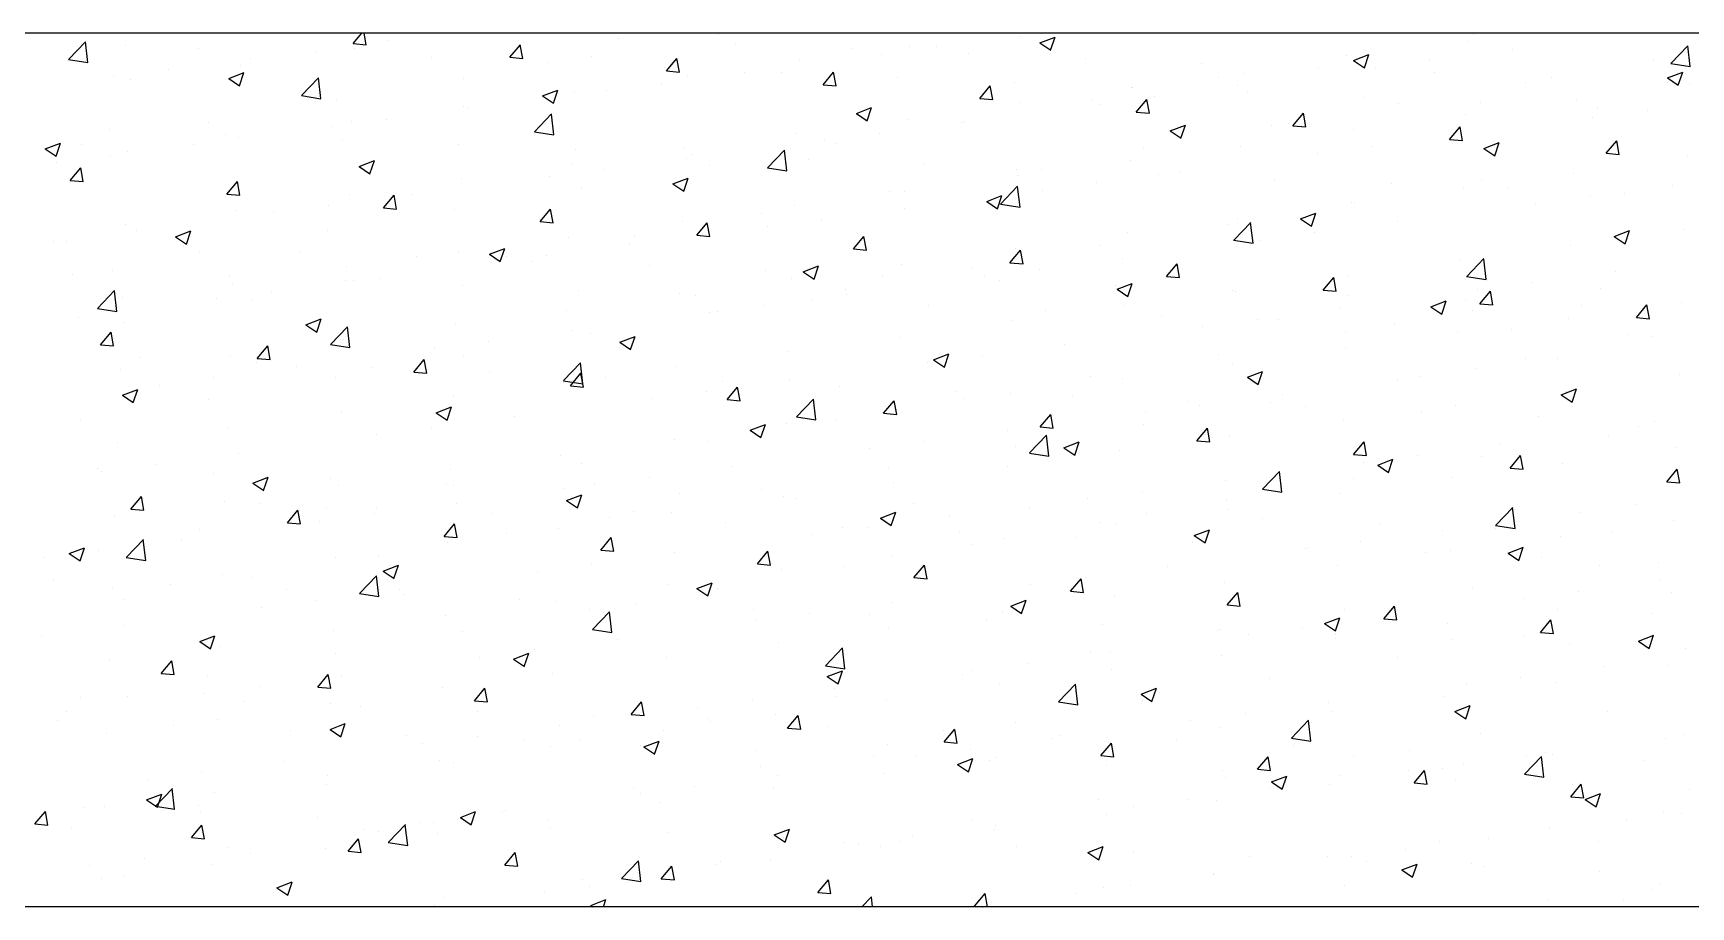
# Model space of a CAD drawing. Header units: millimetres. Extents: x 331487 to 517269, y 198509 to 399936.
# Drawn here: x 418075 to 418834, y 399536 to 399936 of the extents above; entities that cross this region are included whole.
import ezdxf

# ---------------------------------------------------------------- set-up
doc = ezdxf.new("R2010")
doc.units = ezdxf.units.MM
doc.header["$MEASUREMENT"] = 0
doc.layers.add('COLUMN', color=6, linetype='Continuous')

msp = doc.modelspace()

# ---------------------------------------------------------------- linework, layer by layer
at = {"layer": 'COLUMN'}
for p, q in [((420345.71, 399936.48), (392220.13, 399936.48)), ((420350.13, 399536.48), (392620.13, 399536.48))]:
    msp.add_line(p, q, dxfattribs=at)
at = {"layer": 'COLUMN', "color": 2, "linetype": 'Continuous'}
for p, q in [((418091.14, 399924.46), (418098.92, 399932.57)), ((418097.3, 399931.91), (418097.3, 399931.91)), ((418099.99, 399923.04), (418098.89, 399932.53)), ((418221.52, 399931.71), (418225.52, 399936.48)), ((418221.52, 399931.71), (418227.5, 399931.18)), ((418227.49, 399931.18), (418226.52, 399936.48)), ((418237.83, 399933.12), (418237.83, 399933.12)), ((418262.87, 399936.42), (418262.87, 399936.42)), ((418273.38, 399936.36), (418273.38, 399936.36)), ((418289.75, 399936.32), (418289.75, 399936.32)), ((418293.25, 399925.43), (418298.07, 399931.18)), ((418299.22, 399924.9), (418298.06, 399931.17)), ((418343.13, 399934.07), (418343.13, 399934.07)), ((418388.75, 399935.65), (418388.75, 399935.65)), ((418396.51, 399931.81), (418396.51, 399931.81)), ((418526.56, 399935.16), (418526.56, 399935.16)), ((418535.96, 399931.98), (418542.96, 399934.66)), ((418535.96, 399931.98), (418540.94, 399928.62)), ((418540.93, 399928.62), (418542.96, 399934.66)), ((418732.33, 399932.6), (418732.33, 399932.6)), ((418734.53, 399936.05), (418734.53, 399936.05)), ((418091.1, 399924.42), (418099.99, 399923.04)), ((418117.28, 399930.61), (418117.28, 399930.61)), ((418150.69, 399929.65), (418150.69, 399929.65)), ((418174.68, 399924.81), (418174.68, 399924.81)), ((418204.07, 399927.4), (418204.07, 399927.4)), ((418222.04, 399929.32), (418222.04, 399929.32)), ((418257.45, 399925.14), (418257.45, 399925.14)), ((418293.25, 399925.43), (418299.22, 399924.91)), ((418330.43, 399925.64), (418330.43, 399925.64)), ((418364.97, 399919.16), (418369.79, 399924.9)), ((418370.95, 399918.63), (418369.79, 399924.9)), ((418425.96, 399924.01), (418425.96, 399924.01)), ((418449.9, 399929.55), (418449.9, 399929.55)), ((418463.65, 399926.87), (418463.65, 399926.87)), ((418476.47, 399930.41), (418476.47, 399930.41)), ((418488.68, 399930.17), (418488.68, 399930.17)), ((418503.28, 399927.3), (418503.28, 399927.3)), ((418556.66, 399925.04), (418556.66, 399925.04)), ((418676.21, 399926.04), (418676.21, 399926.04)), ((418679.68, 399923.97), (418686.68, 399926.66)), ((418679.68, 399923.97), (418684.65, 399920.61)), ((418680.99, 399925.56), (418680.99, 399925.56)), ((418684.65, 399920.61), (418686.67, 399926.65)), ((418714.5, 399923.92), (418714.5, 399923.92)), ((418752.38, 399928.91), (418752.38, 399928.91)), ((418816.81, 399924.1), (418816.81, 399924.1)), ((418824.95, 399922.56), (418832.74, 399930.67)), ((418833.8, 399921.14), (418832.7, 399930.63)), ((418111.77, 399916.53), (418111.77, 399916.53)), ((418136.8, 399919.82), (418136.8, 399919.82)), ((418164.51, 399915.74), (418171.52, 399918.43)), ((418164.51, 399915.74), (418169.49, 399912.39)), ((418169.48, 399912.38), (418171.51, 399918.43)), ((418170.1, 399921.82), (418170.1, 399921.82)), ((418197.86, 399907.9), (418205.65, 399916.02)), ((418206.72, 399906.49), (418205.61, 399915.98)), ((418272.11, 399915.63), (418272.11, 399915.63)), ((418310.83, 399922.89), (418310.83, 399922.89)), ((418364.22, 399920.63), (418364.22, 399920.63)), ((418364.97, 399919.16), (418370.95, 399918.63)), ((418374.62, 399916.97), (418374.62, 399916.97)), ((418400.5, 399918.56), (418400.5, 399918.56)), ((418417.6, 399918.38), (418417.6, 399918.38)), ((418436.7, 399912.88), (418441.52, 399918.63)), ((418442.67, 399912.35), (418441.52, 399918.62)), ((418470.98, 399916.12), (418470.98, 399916.12)), ((418610.04, 399922.79), (418610.04, 399922.79)), ((418617.89, 399916.03), (418617.89, 399916.03)), ((418629.05, 399918.07), (418629.05, 399918.07)), ((418663.42, 399920.53), (418663.42, 399920.53)), ((418689.47, 399920.62), (418689.47, 399920.62)), ((418716.81, 399918.28), (418716.81, 399918.28)), ((418770.19, 399916.02), (418770.19, 399916.02)), ((418823.39, 399915.96), (418830.39, 399918.65)), ((418823.39, 399915.96), (418828.36, 399912.6)), ((418824.91, 399922.52), (418833.8, 399921.14)), ((418828.36, 399912.6), (418830.39, 399918.65)), ((418119.59, 399915.42), (418119.59, 399915.42)), ((418308.23, 399907.73), (418315.23, 399910.42)), ((418313.2, 399904.38), (418315.23, 399910.42)), ((418322.68, 399909.47), (418322.68, 399909.47)), ((418337.59, 399910.28), (418337.59, 399910.28)), ((418362.62, 399913.57), (418362.62, 399913.57)), ((418436.7, 399912.88), (418442.67, 399912.36)), ((418508.42, 399906.61), (418513.24, 399912.35)), ((418514.4, 399906.08), (418513.24, 399912.35)), ((418524.36, 399913.87), (418524.36, 399913.87)), ((418577.75, 399911.61), (418577.75, 399911.61)), ((418578.54, 399911.66), (418578.54, 399911.66)), ((418626.31, 399912.31), (418626.31, 399912.31)), ((418631.13, 399909.36), (418631.13, 399909.36)), ((418758.49, 399914.09), (418758.49, 399914.09)), ((418823.57, 399913.77), (418823.57, 399913.77)), ((418833.56, 399913.21), (418833.56, 399913.21)), ((418197.82, 399907.86), (418206.72, 399906.48)), ((418213.79, 399905.62), (418213.79, 399905.62)), ((418272.17, 399903.07), (418272.17, 399903.07)), ((418274.43, 399901.96), (418274.43, 399901.96)), ((418308.23, 399907.73), (418313.2, 399904.38)), ((418451.94, 399899.72), (418458.94, 399902.41)), ((418456.91, 399896.37), (418458.94, 399902.41)), ((418508.42, 399906.61), (418514.4, 399906.08)), ((418527.19, 399904.62), (418527.19, 399904.62)), ((418559.57, 399906.02), (418559.57, 399906.02)), ((418563.41, 399904.03), (418563.41, 399904.03)), ((418580.15, 399900.33), (418584.97, 399906.08)), ((418586.12, 399899.8), (418584.97, 399906.07)), ((418588.44, 399907.32), (418588.44, 399907.32)), ((418684.51, 399907.1), (418684.51, 399907.1)), ((418700.17, 399904.08), (418700.17, 399904.08)), ((418737.89, 399904.84), (418737.89, 399904.84)), ((418781.63, 399905.72), (418781.63, 399905.72)), ((418791.27, 399902.59), (418791.27, 399902.59)), ((418814.26, 399901.08), (418814.26, 399901.08)), ((418155.47, 399895.61), (418155.47, 399895.61)), ((418211.53, 399893.68), (418211.53, 399893.68)), ((418220.82, 399896.03), (418220.82, 399896.03)), ((418236.56, 399896.98), (418236.56, 399896.98)), ((418304.58, 399891.35), (418312.37, 399899.47)), ((418313.44, 399889.93), (418312.33, 399899.43)), ((418451.94, 399899.72), (418456.91, 399896.37)), ((418475.26, 399897.13), (418475.26, 399897.13)), ((418500.25, 399895.71), (418500.25, 399895.71)), ((418501.25, 399896.01), (418501.25, 399896.01)), ((418580.15, 399900.33), (418586.13, 399899.81)), ((418595.65, 399891.71), (418602.65, 399894.4)), ((418600.62, 399888.36), (418602.65, 399894.4)), ((418641.85, 399894.07), (418641.85, 399894.07)), ((418651.88, 399894.06), (418656.7, 399899.8)), ((418651.88, 399894.06), (418657.85, 399893.53)), ((418657.85, 399893.53), (418656.69, 399899.8)), ((418723.6, 399887.78), (418728.42, 399893.53)), ((418729.58, 399887.25), (418728.42, 399893.52)), ((418731.12, 399899.32), (418731.12, 399899.32)), ((418789.22, 399897.78), (418789.22, 399897.78)), ((418080.49, 399883.49), (418087.49, 399886.18)), ((418085.46, 399880.13), (418087.49, 399886.17)), ((418097.15, 399885.6), (418097.15, 399885.6)), ((418109.71, 399892.26), (418109.71, 399892.26)), ((418148.37, 399885.37), (418148.37, 399885.37)), ((418163.09, 399890), (418163.09, 399890)), ((418168.89, 399888.53), (418168.89, 399888.53)), ((418216.47, 399887.75), (418216.47, 399887.75)), ((418269.85, 399885.49), (418269.85, 399885.49)), ((418304.55, 399891.31), (418313.44, 399889.93)), ((418424.75, 399890.72), (418424.75, 399890.72)), ((418437.34, 399887.43), (418437.34, 399887.43)), ((418442.94, 399886), (418442.94, 399886)), ((418462.38, 399890.73), (418462.38, 399890.73)), ((418595.65, 399891.71), (418600.63, 399888.36)), ((418679.77, 399892.27), (418679.77, 399892.27)), ((418723.6, 399887.78), (418729.58, 399887.26)), ((418726.07, 399889.47), (418726.07, 399889.47)), ((418739.37, 399883.71), (418746.37, 399886.39)), ((418744.34, 399880.35), (418746.36, 399886.39)), ((418795.33, 399881.51), (418800.15, 399887.25)), ((418801.3, 399880.98), (418800.15, 399887.25)), ((418080.49, 399883.49), (418085.47, 399880.13)), ((418110.5, 399880.38), (418110.5, 399880.38)), ((418118.38, 399882.13), (418118.38, 399882.13)), ((418224.2, 399875.48), (418231.21, 399878.17)), ((418229.18, 399872.12), (418231.2, 399878.17)), ((418323.24, 399883.23), (418323.24, 399883.23)), ((418373.4, 399883.68), (418373.4, 399883.68)), ((418374.19, 399879.12), (418374.19, 399879.12)), ((418376.62, 399880.98), (418376.62, 399880.98)), ((418411.31, 399874.8), (418419.1, 399882.92)), ((418420.16, 399873.38), (418419.06, 399882.88)), ((418430, 399878.72), (418430, 399878.72)), ((418577.32, 399878.37), (418577.32, 399878.37)), ((418583.53, 399884.06), (418583.53, 399884.06)), ((418627.83, 399884.78), (418627.83, 399884.78)), ((418663.16, 399881.18), (418663.16, 399881.18)), ((418688.2, 399884.48), (418688.2, 399884.48)), ((418739.37, 399883.71), (418744.34, 399880.35)), ((418795.33, 399881.51), (418801.31, 399880.98)), ((418796.68, 399879.1), (418796.68, 399879.1)), ((418832.35, 399879.93), (418832.35, 399879.93)), ((418085.46, 399877.08), (418085.46, 399877.08)), ((418091.94, 399869.04), (418096.76, 399874.78)), ((418097.92, 399868.51), (418096.76, 399874.78)), ((418224.21, 399875.48), (418229.18, 399872.12)), ((418311.28, 399870.84), (418311.28, 399870.84)), ((418321.46, 399876.18), (418321.46, 399876.18)), ((418336.32, 399874.13), (418336.32, 399874.13)), ((418367.92, 399867.47), (418374.92, 399870.16)), ((418372.89, 399864.11), (418374.92, 399870.16)), ((418384.62, 399875.99), (418384.62, 399875.99)), ((418411.27, 399874.76), (418420.16, 399873.38)), ((418483.38, 399876.47), (418483.38, 399876.47)), ((418525.22, 399874.05), (418525.22, 399874.05)), ((418525.98, 399871.33), (418525.98, 399871.33)), ((418536.77, 399874.21), (418536.77, 399874.21)), ((418590.15, 399871.96), (418590.15, 399871.96)), ((418600.01, 399872.87), (418600.01, 399872.87)), ((418780.41, 399872.43), (418780.41, 399872.43)), ((418091.94, 399869.04), (418097.92, 399868.52)), ((418163.67, 399862.76), (418168.49, 399868.51)), ((418163.67, 399862.76), (418169.65, 399862.24)), ((418169.64, 399862.23), (418168.49, 399868.5)), ((418219.61, 399862.74), (418219.61, 399862.74)), ((418248.13, 399862.52), (418248.13, 399862.52)), ((418270.95, 399869.78), (418270.95, 399869.78)), ((418326.3, 399865.98), (418326.3, 399865.98)), ((418367.92, 399867.47), (418372.89, 399864.12)), ((418466.9, 399864.04), (418466.9, 399864.04)), ((418474.04, 399863.84), (418474.04, 399863.84)), ((418518.03, 399858.25), (418525.82, 399866.37)), ((418526.89, 399856.83), (418525.78, 399866.33)), ((418537.1, 399864.59), (418537.1, 399864.59)), ((418562.13, 399867.88), (418562.13, 399867.88)), ((418643.53, 399869.7), (418643.53, 399869.7)), ((418696.91, 399867.45), (418696.91, 399867.45)), ((418729.9, 399866.03), (418729.9, 399866.03)), ((418738.36, 399869.09), (418738.36, 399869.09)), ((418750.29, 399865.19), (418750.29, 399865.19)), ((418803.68, 399862.94), (418803.68, 399862.94)), ((418825.82, 399866.62), (418825.82, 399866.62)), ((418167.67, 399855.24), (418167.67, 399855.24)), ((418210.25, 399857.54), (418210.25, 399857.54)), ((418235.39, 399856.49), (418240.22, 399862.23)), ((418235.39, 399856.49), (418241.37, 399855.97)), ((418241.37, 399855.96), (418240.21, 399862.23)), ((418267.98, 399855.97), (418267.98, 399855.97)), ((418307.12, 399850.21), (418311.94, 399855.96)), ((418313.1, 399849.68), (418311.94, 399855.95)), ((418423.53, 399857.43), (418423.53, 399857.43)), ((418473.94, 399856.27), (418473.94, 399856.27)), ((418511.63, 399859.46), (418518.63, 399862.15)), ((418511.63, 399859.46), (418516.61, 399856.11)), ((418516.6, 399856.11), (418518.63, 399862.15)), ((418517.99, 399858.21), (418526.89, 399856.83)), ((418678.56, 399858.98), (418678.56, 399858.98)), ((418680.04, 399859.08), (418680.04, 399859.08)), ((418762.92, 399858.34), (418762.92, 399858.34)), ((418787.95, 399861.63), (418787.95, 399861.63)), ((418117.16, 399848.84), (418117.16, 399848.84)), ((418185.22, 399854.24), (418185.22, 399854.24)), ((418307.12, 399850.21), (418313.1, 399849.69)), ((418372.19, 399850.39), (418372.19, 399850.39)), ((418378.85, 399843.94), (418383.67, 399849.68)), ((418384.82, 399843.41), (418383.67, 399849.68)), ((418408.58, 399854.03), (418408.58, 399854.03)), ((418411.04, 399847.99), (418411.04, 399847.99)), ((418436.07, 399851.29), (418436.07, 399851.29)), ((418621.73, 399849.07), (418621.73, 399849.07)), ((418624.76, 399841.7), (418632.55, 399849.81)), ((418626.62, 399851.49), (418626.62, 399851.49)), ((418633.61, 399840.28), (418632.51, 399849.77)), ((418655.34, 399851.45), (418662.35, 399854.14)), ((418655.34, 399851.45), (418660.32, 399848.1)), ((418660.31, 399848.1), (418662.34, 399854.14)), ((418699.76, 399850.02), (418699.76, 399850.02)), ((418084.19, 399840.94), (418084.19, 399840.94)), ((418090.23, 399841.16), (418090.23, 399841.16)), ((418122.06, 399845.92), (418122.06, 399845.92)), ((418140.18, 399843.23), (418147.18, 399845.91)), ((418140.18, 399843.23), (418145.16, 399839.87)), ((418145.15, 399839.87), (418147.18, 399845.91)), ((418209.66, 399845.96), (418209.66, 399845.96)), ((418320.25, 399842.9), (418320.25, 399842.9)), ((418347.88, 399839.68), (418347.88, 399839.68)), ((418350.26, 399844.02), (418350.26, 399844.02)), ((418378.85, 399843.94), (418384.82, 399843.42)), ((418450.57, 399837.66), (418455.39, 399843.41)), ((418456.55, 399837.13), (418455.39, 399843.4)), ((418576.11, 399845.09), (418576.11, 399845.09)), ((418624.72, 399841.66), (418633.61, 399840.28)), ((418636.85, 399841.74), (418636.85, 399841.74)), ((418661.89, 399845.04), (418661.89, 399845.04)), ((418799.06, 399843.44), (418806.06, 399846.13)), ((418799.06, 399843.44), (418804.03, 399840.09)), ((418804.03, 399840.09), (418806.06, 399846.13)), ((418831.13, 399846.64), (418831.13, 399846.64)), ((418143.62, 399838.9), (418143.62, 399838.9)), ((418151.34, 399835.95), (418151.34, 399835.95)), ((418197, 399836.65), (418197, 399836.65)), ((418250.38, 399834.39), (418250.38, 399834.39)), ((418269.74, 399836.49), (418269.74, 399836.49)), ((418283.9, 399835.22), (418290.9, 399837.91)), ((418283.9, 399835.22), (418288.87, 399831.86)), ((418288.87, 399831.86), (418290.89, 399837.9)), ((418291.94, 399834.01), (418291.94, 399834.01)), ((418303.76, 399832.14), (418303.76, 399832.14)), ((418310.01, 399834.69), (418310.01, 399834.69)), ((418450.57, 399837.66), (418456.55, 399837.14)), ((418522.3, 399831.39), (418527.12, 399837.13)), ((418524.76, 399838.04), (418524.76, 399838.04)), ((418528.27, 399830.86), (418527.12, 399837.13)), ((418563.41, 399839.06), (418563.41, 399839.06)), ((418573.7, 399833.43), (418573.7, 399833.43)), ((418728.68, 399832.74), (418728.68, 399832.74)), ((418731.48, 399825.14), (418739.27, 399833.26)), ((418740.34, 399823.73), (418739.23, 399833.22)), ((418779.19, 399839.14), (418779.19, 399839.14)), ((418093.02, 399825.94), (418093.02, 399825.94)), ((418111.32, 399827.72), (418111.32, 399827.72)), ((418164.7, 399825.47), (418164.7, 399825.47)), ((418218.39, 399829.45), (418218.39, 399829.45)), ((418284.97, 399831.39), (418284.97, 399831.39)), ((418357.14, 399829.88), (418357.14, 399829.88)), ((418410.53, 399827.62), (418410.53, 399827.62)), ((418427.61, 399827.21), (418434.61, 399829.9)), ((418427.61, 399827.21), (418432.58, 399823.85)), ((418432.58, 399823.85), (418434.61, 399829.9)), ((418463.91, 399825.37), (418463.91, 399825.37)), ((418472.82, 399830.55), (418472.82, 399830.55)), ((418505.09, 399829.05), (418505.09, 399829.05)), ((418510.79, 399825.15), (418510.79, 399825.15)), ((418522.3, 399831.39), (418528.28, 399830.86)), ((418535.83, 399828.44), (418535.83, 399828.44)), ((418594.02, 399825.11), (418598.85, 399830.86)), ((418594.02, 399825.11), (418600, 399824.59)), ((418600, 399824.58), (418598.84, 399830.85)), ((418665.75, 399818.84), (418670.57, 399824.58)), ((418671.73, 399818.31), (418670.57, 399824.58)), ((418677.34, 399825.7), (418677.34, 399825.7)), ((418731.44, 399825.1), (418740.34, 399823.73)), ((418799.52, 399827.18), (418799.52, 399827.18)), ((418104.39, 399810.49), (418112.18, 399818.61)), ((418113.25, 399809.07), (418112.14, 399818.57)), ((418166.45, 399821.96), (418166.45, 399821.96)), ((418183.95, 399818.09), (418183.95, 399818.09)), ((418218.08, 399823.21), (418218.08, 399823.21)), ((418221.82, 399823.08), (418221.82, 399823.08)), ((418233.62, 399824), (418233.62, 399824)), ((418271.47, 399820.96), (418271.47, 399820.96)), ((418324.85, 399818.7), (418324.85, 399818.7)), ((418370.97, 399817.1), (418370.97, 399817.1)), ((418422.31, 399824.14), (418422.31, 399824.14)), ((418446.77, 399819.04), (418446.77, 399819.04)), ((418517.29, 399823.11), (418517.29, 399823.11)), ((418570.67, 399820.86), (418570.67, 399820.86)), ((418571.32, 399819.2), (418578.32, 399821.89)), ((418571.32, 399819.2), (418576.3, 399815.84)), ((418576.29, 399815.84), (418578.32, 399821.89)), ((418624.06, 399818.6), (418624.06, 399818.6)), ((418625.4, 399818.2), (418625.4, 399818.2)), ((418665.75, 399818.84), (418671.73, 399818.31)), ((418736.61, 399818.9), (418736.61, 399818.9)), ((418737.48, 399812.56), (418742.3, 399818.31)), ((418743.45, 399812.03), (418742.3, 399818.3)), ((418761.64, 399822.19), (418761.64, 399822.19)), ((418792.55, 399819.43), (418792.55, 399819.43)), ((418104.36, 399810.45), (418113.25, 399809.07)), ((418115.94, 399815.55), (418115.94, 399815.55)), ((418158.91, 399814.8), (418158.91, 399814.8)), ((418175.3, 399813.99), (418175.3, 399813.99)), ((418319.03, 399809.61), (418319.03, 399809.61)), ((418378.23, 399816.45), (418378.23, 399816.45)), ((418409.76, 399811.85), (418409.76, 399811.85)), ((418431.61, 399814.19), (418431.61, 399814.19)), ((418447.64, 399816.83), (418447.64, 399816.83)), ((418484.99, 399811.94), (418484.99, 399811.94)), ((418538.38, 399809.68), (418538.38, 399809.68)), ((418574.89, 399811.8), (418574.89, 399811.8)), ((418673.45, 399810.58), (418673.45, 399810.58)), ((418677.44, 399816.35), (418677.44, 399816.35)), ((418715.03, 399811.19), (418722.04, 399813.88)), ((418715.03, 399811.19), (418720.01, 399807.84)), ((418720.01, 399807.83), (418722.03, 399813.88)), ((418730.82, 399814.09), (418730.82, 399814.09)), ((418734.23, 399809.42), (418734.23, 399809.42)), ((418737.48, 399812.56), (418743.45, 399812.04)), ((418784.2, 399811.84), (418784.2, 399811.84)), ((418809.2, 399806.29), (418814.02, 399812.03)), ((418815.18, 399805.76), (418814.02, 399812.03)), ((418829.92, 399813.35), (418829.92, 399813.35)), ((418095.76, 399806.48), (418095.76, 399806.48)), ((418116.99, 399803.98), (418116.99, 399803.98)), ((418199.87, 399802.96), (418206.88, 399805.65)), ((418199.87, 399802.96), (418204.85, 399799.61)), ((418204.84, 399799.61), (418206.87, 399805.65)), ((418211.12, 399793.94), (418218.91, 399802.06)), ((418219.97, 399792.52), (418218.87, 399802.02)), ((418268.52, 399803.2), (418268.52, 399803.2)), ((418384.73, 399808.55), (418384.73, 399808.55)), ((418388.45, 399809.03), (418388.45, 399809.03)), ((418523.55, 399804.75), (418523.55, 399804.75)), ((418591.76, 399807.43), (418591.76, 399807.43)), ((418610.55, 399802.3), (418610.55, 399802.3)), ((418635.58, 399805.6), (418635.58, 399805.6)), ((418645.14, 399805.17), (418645.14, 399805.17)), ((418698.52, 399802.91), (418698.52, 399802.91)), ((418777.98, 399805.85), (418777.98, 399805.85)), ((418809.2, 399806.29), (418815.18, 399805.76)), ((418105.82, 399793.82), (418110.64, 399799.57)), ((418111.79, 399793.29), (418110.64, 399799.56)), ((418217.18, 399796.16), (418217.18, 399796.16)), ((418283.7, 399795.25), (418283.7, 399795.25)), ((418321.57, 399800.24), (418321.57, 399800.24)), ((418330.13, 399799.01), (418330.13, 399799.01)), ((418343.59, 399794.96), (418350.59, 399797.64)), ((418343.59, 399794.96), (418348.56, 399791.6)), ((418348.56, 399791.6), (418350.58, 399797.64)), ((418471.61, 399797.26), (418471.61, 399797.26)), ((418675.91, 399799.41), (418675.91, 399799.41)), ((418727.47, 399799.45), (418727.47, 399799.45)), ((418751.91, 399800.66), (418751.91, 399800.66)), ((418805.29, 399798.4), (418805.29, 399798.4)), ((418816.51, 399797.48), (418816.51, 399797.48)), ((418105.82, 399793.82), (418111.8, 399793.3)), ((418123.72, 399788.07), (418123.72, 399788.07)), ((418165.24, 399788.67), (418165.24, 399788.67)), ((418177.54, 399787.54), (418182.36, 399793.29)), ((418177.54, 399787.54), (418183.52, 399787.02)), ((418183.52, 399787.02), (418182.36, 399793.28)), ((418211.08, 399793.9), (418219.97, 399792.52)), ((418249.27, 399781.27), (418254.09, 399787.01)), ((418255.24, 399780.74), (418254.09, 399787.01)), ((418258.67, 399791.95), (418258.67, 399791.95)), ((418271.81, 399789), (418271.81, 399789)), ((418421.1, 399790.86), (418421.1, 399790.86)), ((418487.3, 399786.95), (418494.3, 399789.63)), ((418487.3, 399786.95), (418492.27, 399783.59)), ((418492.27, 399783.59), (418494.3, 399789.63)), ((418509.52, 399789), (418509.52, 399789)), ((418547.39, 399793.99), (418547.39, 399793.99)), ((418617.6, 399789.4), (418617.6, 399789.4)), ((418676.12, 399792.41), (418676.12, 399792.41)), ((418758.2, 399787.47), (418758.2, 399787.47)), ((418773.21, 399787.74), (418773.21, 399787.74)), ((418114.73, 399782.26), (418114.73, 399782.26)), ((418177.1, 399785.82), (418177.1, 399785.82)), ((418195.51, 399783.64), (418195.51, 399783.64)), ((418213.49, 399778.99), (418213.49, 399778.99)), ((418230.49, 399783.56), (418230.49, 399783.56)), ((418249.27, 399781.27), (418255.25, 399780.75)), ((418283.87, 399781.3), (418283.87, 399781.3)), ((418317.84, 399777.39), (418325.63, 399785.51)), ((418321, 399774.99), (418325.82, 399780.74)), ((418326.7, 399775.97), (418325.59, 399785.47)), ((418326.97, 399774.47), (418325.81, 399780.73)), ((418337.25, 399779.05), (418337.25, 399779.05)), ((418369.75, 399783.81), (418369.75, 399783.81)), ((418484.48, 399785.7), (418484.48, 399785.7)), ((418559.28, 399779.39), (418559.28, 399779.39)), ((418624.19, 399784.91), (418624.19, 399784.91)), ((418631.01, 399778.94), (418638.01, 399781.63)), ((418631.01, 399778.94), (418635.99, 399775.58)), ((418635.98, 399775.58), (418638.01, 399781.62)), ((418710.3, 399779.46), (418710.3, 399779.46)), ((418735.34, 399782.75), (418735.34, 399782.75)), ((418828.7, 399780.06), (418828.7, 399780.06)), ((418115.85, 399770.71), (418122.85, 399773.4)), ((418120.82, 399767.35), (418122.85, 399773.4)), ((418132.61, 399775.36), (418132.61, 399775.36)), ((418157.64, 399778.65), (418157.64, 399778.65)), ((418317.8, 399777.35), (418326.7, 399775.97)), ((418317.81, 399776.32), (418317.81, 399776.32)), ((418321, 399774.99), (418326.97, 399774.47)), ((418383.46, 399772.4), (418383.46, 399772.4)), ((418390.63, 399776.79), (418390.63, 399776.79)), ((418392.72, 399768.72), (418397.54, 399774.46)), ((418398.7, 399768.19), (418397.54, 399774.46)), ((418421.33, 399777.39), (418421.33, 399777.39)), ((418444.01, 399774.54), (418444.01, 399774.54)), ((418497.4, 399772.28), (418497.4, 399772.28)), ((418522.33, 399771.47), (418522.33, 399771.47)), ((418573.67, 399778.51), (418573.67, 399778.51)), ((418699.88, 399777.45), (418699.88, 399777.45)), ((418774.73, 399770.93), (418781.73, 399773.62)), ((418776.76, 399772.56), (418776.76, 399772.56)), ((418779.7, 399767.57), (418781.72, 399773.62)), ((418115.85, 399770.71), (418120.83, 399767.36)), ((418155.18, 399768.98), (418155.18, 399768.98)), ((418259.56, 399762.7), (418266.57, 399765.39)), ((418264.53, 399759.35), (418266.56, 399765.39)), ((418267.3, 399769.91), (418267.3, 399769.91)), ((418358.42, 399769.11), (418358.42, 399769.11)), ((418392.72, 399768.72), (418398.7, 399768.2)), ((418424.57, 399760.84), (418432.35, 399768.95)), ((418433.42, 399759.42), (418432.32, 399768.92)), ((418464.45, 399762.44), (418469.27, 399768.19)), ((418470.42, 399761.91), (418469.27, 399768.18)), ((418470.39, 399763.97), (418470.39, 399763.97)), ((418500.96, 399769.38), (418500.96, 399769.38)), ((418550.78, 399770.03), (418550.78, 399770.03)), ((418604.16, 399767.77), (418604.16, 399767.77)), ((418609.27, 399766.16), (418609.27, 399766.16)), ((418641.56, 399767.44), (418641.56, 399767.44)), ((418647.15, 399771.14), (418647.15, 399771.14)), ((418657.54, 399765.52), (418657.54, 399765.52)), ((418726.25, 399766.16), (418726.25, 399766.16)), ((418774.73, 399770.93), (418779.7, 399767.57)), ((418096.86, 399758.97), (418096.86, 399758.97)), ((418215.96, 399762.87), (418215.96, 399762.87)), ((418259.56, 399762.7), (418264.54, 399759.35)), ((418295.27, 399760.79), (418295.27, 399760.79)), ((418403.28, 399754.69), (418410.28, 399757.38)), ((418408.25, 399751.34), (418410.28, 399757.38)), ((418419.88, 399757.57), (418419.88, 399757.57)), ((418424.53, 399760.8), (418433.42, 399759.42)), ((418442.64, 399759.37), (418442.64, 399759.37)), ((418464.45, 399762.44), (418470.43, 399761.92)), ((418536.17, 399756.17), (418540.99, 399761.91)), ((418536.17, 399756.17), (418542.15, 399755.65)), ((418542.15, 399755.64), (418540.99, 399761.91)), ((418583.24, 399757.43), (418583.24, 399757.43)), ((418584.24, 399762.86), (418584.24, 399762.86)), ((418674.91, 399759.12), (418674.91, 399759.12)), ((418710.93, 399763.26), (418710.93, 399763.26)), ((418764.31, 399761), (418764.31, 399761)), ((418810.06, 399756.61), (418810.06, 399756.61)), ((418817.69, 399758.75), (418817.69, 399758.75)), ((418113.51, 399748.97), (418113.51, 399748.97)), ((418164.02, 399755.38), (418164.02, 399755.38)), ((418232.36, 399752.51), (418232.36, 399752.51)), ((418257.39, 399755.81), (418257.39, 399755.81)), ((418368.54, 399750.53), (418368.54, 399750.53)), ((418384.32, 399749.36), (418384.32, 399749.36)), ((418403.28, 399754.69), (418408.25, 399751.34)), ((418483.21, 399749.56), (418483.21, 399749.56)), ((418521.09, 399754.55), (418521.09, 399754.55)), ((418531.29, 399744.28), (418539.08, 399752.4)), ((418540.15, 399742.87), (418539.04, 399752.36)), ((418546.99, 399746.68), (418553.99, 399749.37)), ((418551.96, 399743.33), (418553.99, 399749.37)), ((418607.9, 399749.89), (418612.72, 399755.64)), ((418607.9, 399749.89), (418613.88, 399749.37)), ((418613.87, 399749.36), (418612.72, 399755.63)), ((418622.97, 399751.62), (418622.97, 399751.62)), ((418679.63, 399743.62), (418684.45, 399749.36)), ((418685.6, 399743.09), (418684.44, 399749.36)), ((418796.39, 399752.47), (418796.39, 399752.47)), ((418169.21, 399744.2), (418169.21, 399744.2)), ((418316.6, 399743.03), (418316.6, 399743.03)), ((418458.18, 399746.26), (418458.18, 399746.26)), ((418524.92, 399747.42), (418524.92, 399747.42)), ((418531.25, 399744.24), (418540.15, 399742.87)), ((418546.99, 399746.68), (418551.96, 399743.33)), ((418572.46, 399745.22), (418572.46, 399745.22)), ((418679.63, 399743.62), (418685.6, 399743.1)), ((418690.7, 399738.68), (418697.7, 399741.36)), ((418695.67, 399735.32), (418697.7, 399741.36)), ((418709.03, 399743.31), (418709.03, 399743.31)), ((418738.07, 399742.46), (418738.07, 399742.46)), ((418746.9, 399748.3), (418746.9, 399748.3)), ((418751.35, 399737.34), (418756.17, 399743.09)), ((418757.33, 399736.81), (418756.17, 399743.08)), ((418827.48, 399746.77), (418827.48, 399746.77)), ((418104.25, 399736.97), (418104.25, 399736.97)), ((418106.3, 399735.92), (418106.3, 399735.92)), ((418131.33, 399739.21), (418131.33, 399739.21)), ((418157.63, 399734.72), (418157.63, 399734.72)), ((418266.09, 399736.63), (418266.09, 399736.63)), ((418326, 399739.35), (418326, 399739.35)), ((418395.02, 399737.95), (418395.02, 399737.95)), ((418466.6, 399737.41), (418466.6, 399737.41)), ((418521.11, 399738.18), (418521.11, 399738.18)), ((418638.01, 399727.73), (418645.8, 399735.85)), ((418646.87, 399726.31), (418645.76, 399735.81)), ((418684, 399740.02), (418684, 399740.02)), ((418690.7, 399738.68), (418695.68, 399735.32)), ((418751.35, 399737.34), (418757.33, 399736.82)), ((418775.55, 399739.27), (418775.55, 399739.27)), ((418823.08, 399731.07), (418827.9, 399736.81)), ((418829.05, 399730.54), (418827.9, 399736.81)), ((418175.54, 399730.45), (418182.54, 399733.14)), ((418175.54, 399730.45), (418180.52, 399727.09)), ((418180.51, 399727.09), (418182.54, 399733.14)), ((418211.01, 399732.46), (418211.01, 399732.46)), ((418214.74, 399729.58), (418214.74, 399729.58)), ((418264.39, 399730.2), (418264.39, 399730.2)), ((418267.68, 399729.34), (418267.68, 399729.34)), ((418317.78, 399727.95), (418317.78, 399727.95)), ((418332.12, 399729.67), (418332.12, 399729.67)), ((418357.15, 399732.96), (418357.15, 399732.96)), ((418408.28, 399727.4), (418408.28, 399727.4)), ((418469.18, 399730.68), (418469.18, 399730.68)), ((418582.97, 399726.71), (418582.97, 399726.71)), ((418620.84, 399731.7), (418620.84, 399731.7)), ((418637.98, 399727.69), (418646.87, 399726.31)), ((418673.69, 399725.83), (418673.69, 399725.83)), ((418679.75, 399732.45), (418679.75, 399732.45)), ((418725.04, 399732.87), (418725.04, 399732.87)), ((418823.08, 399731.07), (418829.06, 399730.54)), ((418119.69, 399718.6), (418124.51, 399724.35)), ((418119.69, 399718.6), (418125.67, 399718.08)), ((418125.67, 399718.07), (418124.51, 399724.34)), ((418125.33, 399723.54), (418125.33, 399723.54)), ((418162.81, 399722.09), (418162.81, 399722.09)), ((418178.71, 399721.28), (418178.71, 399721.28)), ((418209.37, 399719.33), (418209.37, 399719.33)), ((418232.1, 399719.03), (418232.1, 399719.03)), ((418268.96, 399721.35), (418268.96, 399721.35)), ((418319.25, 399722.44), (418326.26, 399725.13)), ((418319.25, 399722.44), (418324.23, 399719.09)), ((418324.23, 399719.08), (418326.25, 399725.13)), ((418371.16, 399725.69), (418371.16, 399725.69)), ((418418.67, 399724.28), (418418.67, 399724.28)), ((418424.54, 399723.44), (418424.54, 399723.44)), ((418477.92, 399721.18), (418477.92, 399721.18)), ((418531.31, 399718.93), (418531.31, 399718.93)), ((418557.93, 399723.42), (418557.93, 399723.42)), ((418621.43, 399722.44), (418621.43, 399722.44)), ((418621.75, 399718.33), (418621.75, 399718.33)), ((418744.74, 399711.18), (418752.53, 399719.3)), ((418753.59, 399709.76), (418752.49, 399719.26)), ((418808.78, 399720.47), (418808.78, 399720.47)), ((418112.3, 399715.69), (418112.3, 399715.69)), ((418191.42, 399712.33), (418196.24, 399718.07)), ((418191.42, 399712.33), (418197.4, 399711.8)), ((418197.39, 399711.8), (418196.24, 399718.06)), ((418206.05, 399713.07), (418206.05, 399713.07)), ((418231.09, 399716.37), (418231.09, 399716.37)), ((418263.14, 399706.05), (418267.97, 399711.8)), ((418269.12, 399705.52), (418267.96, 399711.79)), ((418285.48, 399716.77), (418285.48, 399716.77)), ((418338.86, 399714.52), (418338.86, 399714.52)), ((418349.96, 399717.39), (418349.96, 399717.39)), ((418367.32, 399717.24), (418367.32, 399717.24)), ((418392.24, 399712.26), (418392.24, 399712.26)), ((418462.97, 399714.43), (418469.97, 399717.12)), ((418462.97, 399714.43), (418467.94, 399711.08)), ((418467.94, 399711.08), (418469.97, 399717.12)), ((418494.78, 399715.1), (418494.78, 399715.1)), ((418563.11, 399712.43), (418563.11, 399712.43)), ((418571.24, 399711.93), (418571.24, 399711.93)), ((418584.69, 399716.67), (418584.69, 399716.67)), ((418638.07, 399714.42), (418638.07, 399714.42)), ((418691.45, 399712.16), (418691.45, 399712.16)), ((418744.7, 399711.14), (418753.59, 399709.76)), ((418783.75, 399717.17), (418783.75, 399717.17)), ((418826.27, 399713.48), (418826.27, 399713.48)), ((418117.65, 399696.53), (418125.44, 399704.65)), ((418126.51, 399695.11), (418125.4, 399704.61)), ((418142.9, 399704.76), (418142.9, 399704.76)), ((418151.05, 399709.32), (418151.05, 399709.32)), ((418263.15, 399706.05), (418269.12, 399705.53)), ((418264.87, 399703.34), (418264.87, 399703.34)), ((418291.65, 399707.38), (418291.65, 399707.38)), ((418315.38, 399709.74), (418315.38, 399709.74)), ((418334.87, 399699.77), (418339.69, 399705.52)), ((418340.85, 399699.25), (418339.69, 399705.51)), ((418431.87, 399706.82), (418431.87, 399706.82)), ((418445.63, 399710.01), (418445.63, 399710.01)), ((418456.9, 399710.12), (418456.9, 399710.12)), ((418499.01, 399707.75), (418499.01, 399707.75)), ((418519.9, 399704.89), (418519.9, 399704.89)), ((418552.39, 399705.49), (418552.39, 399705.49)), ((418605.77, 399703.24), (418605.77, 399703.24)), ((418606.68, 399706.42), (418613.68, 399709.11)), ((418606.68, 399706.42), (418611.66, 399703.07)), ((418611.65, 399703.07), (418613.68, 399709.11)), ((418682.72, 399703.87), (418682.72, 399703.87)), ((418720.6, 399708.86), (418720.6, 399708.86)), ((418744.83, 399709.91), (418744.83, 399709.91)), ((418774.33, 399705.98), (418774.33, 399705.98)), ((418798.22, 399707.65), (418798.22, 399707.65)), ((418079.99, 399696.47), (418079.99, 399696.47)), ((418091.52, 399698.2), (418098.52, 399700.88)), ((418091.52, 399698.2), (418096.49, 399694.84)), ((418092.73, 399699.31), (418092.73, 399699.31)), ((418096.49, 399694.84), (418098.52, 399700.88)), ((418105.03, 399699.77), (418105.03, 399699.77)), ((418117.61, 399696.49), (418126.51, 399695.11)), ((418213.53, 399696.3), (418213.53, 399696.3)), ((418233.33, 399697.37), (418233.33, 399697.37)), ((418334.87, 399699.77), (418340.85, 399699.25)), ((418368.72, 399698.51), (418368.72, 399698.51)), ((418406.6, 399693.5), (418411.42, 399699.24)), ((418412.57, 399692.97), (418411.42, 399699.24)), ((418467.96, 399697.39), (418467.96, 399697.39)), ((418504.79, 399702.42), (418504.79, 399702.42)), ((418657.69, 399700.57), (418657.69, 399700.57)), ((418659.15, 399700.98), (418659.15, 399700.98)), ((418712.54, 399698.73), (418712.54, 399698.73)), ((418723.82, 399699.58), (418723.82, 399699.58)), ((418750.39, 399698.41), (418757.4, 399701.1)), ((418750.39, 399698.41), (418755.37, 399695.06)), ((418755.36, 399695.06), (418757.39, 399701.1)), ((418765.92, 399696.47), (418765.92, 399696.47)), ((418161.59, 399688.8), (418161.59, 399688.8)), ((418224.38, 399679.98), (418232.16, 399688.09)), ((418233.23, 399678.56), (418232.13, 399688.06)), ((418235.23, 399690.19), (418242.23, 399692.88)), ((418235.23, 399690.19), (418240.21, 399686.83)), ((418240.2, 399686.83), (418242.23, 399692.87)), ((418305.81, 399690.23), (418305.81, 399690.23)), ((418330.84, 399693.52), (418330.84, 399693.52)), ((418406.6, 399693.5), (418412.57, 399692.98)), ((418417.45, 399690.99), (418417.45, 399690.99)), ((418446.47, 399692.41), (418446.47, 399692.41)), ((418478.32, 399687.22), (418483.14, 399692.97)), ((418484.3, 399686.7), (418483.14, 399692.96)), ((418594.53, 399692.26), (418594.53, 399692.26)), ((418672.48, 399692.54), (418672.48, 399692.54)), ((418792.26, 399692.8), (418792.26, 399692.8)), ((418819.3, 399694.22), (418819.3, 399694.22)), ((418084.35, 399686.14), (418084.35, 399686.14)), ((418111.08, 399682.4), (418111.08, 399682.4)), ((418137.73, 399683.88), (418137.73, 399683.88)), ((418175.01, 399687.36), (418175.01, 399687.36)), ((418191.12, 399681.63), (418191.12, 399681.63)), ((418242.65, 399681.91), (418242.65, 399681.91)), ((418366.11, 399683.95), (418366.11, 399683.95)), ((418378.95, 399682.18), (418385.95, 399684.87)), ((418378.95, 399682.18), (418383.92, 399678.82)), ((418383.92, 399678.82), (418385.94, 399684.87)), ((418388.16, 399682.4), (418388.16, 399682.4)), ((418478.32, 399687.22), (418484.3, 399686.7)), ((418531.63, 399683.98), (418531.63, 399683.98)), ((418550.05, 399680.95), (418554.87, 399686.69)), ((418550.05, 399680.95), (418556.03, 399680.43)), ((418556.02, 399680.42), (418554.87, 399686.69)), ((418556.66, 399687.27), (418556.66, 399687.27)), ((418620.54, 399685.04), (418620.54, 399685.04)), ((418621.78, 399674.67), (418626.6, 399680.42)), ((418627.75, 399674.15), (418626.59, 399680.41)), ((418733.94, 399682.79), (418733.94, 399682.79)), ((418782.48, 399681.03), (418782.48, 399681.03)), ((418820.35, 399686.01), (418820.35, 399686.01)), ((418116.69, 399677.35), (418116.69, 399677.35)), ((418179.75, 399673.63), (418179.75, 399673.63)), ((418204.78, 399676.93), (418204.78, 399676.93)), ((418224.34, 399679.94), (418233.23, 399678.56)), ((418244.5, 399679.37), (418244.5, 399679.37)), ((418297.88, 399677.12), (418297.88, 399677.12)), ((418314.17, 399676.45), (418314.17, 399676.45)), ((418351.26, 399674.86), (418351.26, 399674.86)), ((418468.47, 399675.66), (418468.47, 399675.66)), ((418522.66, 399674.17), (418529.66, 399676.86)), ((418522.66, 399674.17), (418527.63, 399670.81)), ((418527.63, 399670.81), (418529.66, 399676.86)), ((418570.03, 399678.64), (418570.03, 399678.64)), ((418621.78, 399674.67), (418627.75, 399674.15)), ((418675.62, 399672.78), (418675.62, 399672.78)), ((418693.5, 399668.4), (418698.32, 399674.14)), ((418699.48, 399667.87), (418698.32, 399674.14)), ((418757.44, 399677.73), (418757.44, 399677.73)), ((418773.11, 399672.69), (418773.11, 399672.69)), ((418825.05, 399680.19), (418825.05, 399680.19)), ((418116.59, 399665.32), (418116.59, 399665.32)), ((418263.66, 399670.05), (418263.66, 399670.05)), ((418329.84, 399672.39), (418329.84, 399672.39)), ((418331.1, 399663.42), (418338.89, 399671.54)), ((418339.96, 399662.01), (418338.85, 399671.5)), ((418404.65, 399672.61), (418404.65, 399672.61)), ((418405.56, 399667.38), (418405.56, 399667.38)), ((418430.6, 399670.68), (418430.6, 399670.68)), ((418458.03, 399670.35), (418458.03, 399670.35)), ((418511.41, 399668.1), (418511.41, 399668.1)), ((418518.68, 399671.6), (418518.68, 399671.6)), ((418564.79, 399665.84), (418564.79, 399665.84)), ((418666.37, 399666.16), (418673.37, 399668.85)), ((418666.37, 399666.16), (418671.35, 399662.81)), ((418671.34, 399662.8), (418673.37, 399668.85)), ((418693.5, 399668.4), (418699.48, 399667.88)), ((418694.29, 399669.41), (418694.29, 399669.41)), ((418722.6, 399666.29), (418722.6, 399666.29)), ((418765.23, 399662.12), (418770.05, 399667.87)), ((418771.2, 399661.59), (418770.05, 399667.86)), ((418816.22, 399670.85), (418816.22, 399670.85)), ((418078.72, 399660.33), (418078.72, 399660.33)), ((418151.21, 399657.93), (418158.21, 399660.62)), ((418151.21, 399657.93), (418156.18, 399654.58)), ((418156.18, 399654.58), (418158.21, 399660.62)), ((418212.31, 399663.01), (418212.31, 399663.01)), ((418271.52, 399662.37), (418271.52, 399662.37)), ((418331.06, 399663.38), (418339.96, 399662.01)), ((418342.41, 399659.07), (418342.41, 399659.07)), ((418416.23, 399657.7), (418416.23, 399657.7)), ((418466.74, 399664.1), (418466.74, 399664.1)), ((418617.3, 399662.77), (418617.3, 399662.77)), ((418618.17, 399663.59), (418618.17, 399663.59)), ((418631.38, 399661.13), (418631.38, 399661.13)), ((418656.42, 399664.43), (418656.42, 399664.43)), ((418671.26, 399659.25), (418671.26, 399659.25)), ((418671.56, 399661.33), (418671.56, 399661.33)), ((418724.94, 399659.07), (418724.94, 399659.07)), ((418757.9, 399660.84), (418757.9, 399660.84)), ((418765.23, 399662.12), (418771.2, 399661.6)), ((418810.08, 399658.15), (418817.09, 399660.84)), ((418810.08, 399658.15), (418815.06, 399654.8)), ((418815.06, 399654.8), (418817.08, 399660.84)), ((418160.37, 399655.51), (418160.37, 399655.51)), ((418213.2, 399652.36), (418213.2, 399652.36)), ((418279.5, 399650.79), (418279.5, 399650.79)), ((418294.92, 399649.93), (418301.93, 399652.61)), ((418294.92, 399649.93), (418299.9, 399646.57)), ((418299.89, 399646.57), (418301.92, 399652.61)), ((418304.54, 399654.08), (418304.54, 399654.08)), ((418364.89, 399650.66), (418364.89, 399650.66)), ((418437.82, 399646.87), (418445.61, 399654.99)), ((418446.68, 399645.45), (418445.57, 399654.95)), ((418558.98, 399652.76), (418558.98, 399652.76)), ((418568.23, 399652.82), (418568.23, 399652.82)), ((418619.32, 399651.75), (418619.32, 399651.75)), ((418699.58, 399650.83), (418699.58, 399650.83)), ((418778.32, 399656.82), (418778.32, 399656.82)), ((418831.7, 399654.56), (418831.7, 399654.56)), ((418109.86, 399649.11), (418109.86, 399649.11)), ((418133.57, 399643.38), (418138.39, 399649.13)), ((418133.57, 399643.38), (418139.55, 399642.86)), ((418139.54, 399642.85), (418138.39, 399649.12)), ((418154.88, 399642.35), (418154.88, 399642.35)), ((418205.29, 399637.11), (418210.11, 399642.85)), ((418211.27, 399636.58), (418210.11, 399642.85)), ((418216.35, 399642.47), (418216.35, 399642.47)), ((418312.95, 399643.16), (418312.95, 399643.16)), ((418437.79, 399646.83), (418446.68, 399645.45)), ((418438.64, 399641.92), (418445.64, 399644.6)), ((418443.61, 399638.56), (418445.63, 399644.6)), ((418500.66, 399642.75), (418500.66, 399642.75)), ((418505.32, 399644.54), (418505.32, 399644.54)), ((418530.35, 399647.83), (418530.35, 399647.83)), ((418568.81, 399645.35), (418568.81, 399645.35)), ((418794.04, 399646.57), (418794.04, 399646.57)), ((418823.84, 399646.9), (418823.84, 399646.9)), ((418178.47, 399637.48), (418178.47, 399637.48)), ((418205.29, 399637.11), (418211.27, 399636.58)), ((418262.44, 399636.76), (418262.44, 399636.76)), ((418277.02, 399630.83), (418281.84, 399636.58)), ((418283, 399630.3), (418281.84, 399636.57)), ((418438.64, 399641.92), (418443.61, 399638.56)), ((418442.16, 399636.22), (418442.16, 399636.22)), ((418517.47, 399638.31), (418517.47, 399638.31)), ((418544.55, 399630.32), (418552.34, 399638.44)), ((418553.4, 399628.9), (418552.3, 399638.4)), ((418582.35, 399633.91), (418589.35, 399636.6)), ((418587.32, 399630.55), (418589.35, 399636.59)), ((418641.26, 399640.81), (418641.26, 399640.81)), ((418731.14, 399638.29), (418731.14, 399638.29)), ((418756.17, 399641.58), (418756.17, 399641.58)), ((418771.9, 399639.4), (418771.9, 399639.4)), ((418096.56, 399632.34), (418096.56, 399632.34)), ((418118.26, 399632.79), (418118.26, 399632.79)), ((418153.44, 399634.19), (418153.44, 399634.19)), ((418171.64, 399630.53), (418171.64, 399630.53)), ((418211.1, 399629.72), (418211.1, 399629.72)), ((418225.03, 399628.27), (418225.03, 399628.27)), ((418277.02, 399630.83), (418283, 399630.31)), ((418348.75, 399624.56), (418353.57, 399630.3)), ((418354.72, 399624.03), (418353.56, 399630.3)), ((418379.26, 399627.94), (418379.26, 399627.94)), ((418404.29, 399631.24), (418404.29, 399631.24)), ((418442.35, 399632.74), (418442.35, 399632.74)), ((418465.53, 399630.81), (418465.53, 399630.81)), ((418544.51, 399630.28), (418553.4, 399628.9)), ((418582.35, 399633.91), (418587.32, 399630.55)), ((418582.94, 399630.8), (418582.94, 399630.8)), ((418667.98, 399629.97), (418667.98, 399629.97)), ((418721.39, 399633), (418721.39, 399633)), ((418726.06, 399625.9), (418733.06, 399628.59)), ((418731.03, 399622.54), (418733.06, 399628.59)), ((418085.96, 399621.61), (418085.96, 399621.61)), ((418090.28, 399625.87), (418090.28, 399625.87)), ((418159.16, 399622.22), (418159.16, 399622.22)), ((418210.9, 399617.67), (418217.9, 399620.36)), ((418215.87, 399614.32), (418217.9, 399620.36)), ((418278.41, 399626.02), (418278.41, 399626.02)), ((418316.1, 399619.63), (418316.1, 399619.63)), ((418331.79, 399623.76), (418331.79, 399623.76)), ((418348.75, 399624.56), (418354.72, 399624.03)), ((418384.03, 399622.73), (418384.03, 399622.73)), ((418385.17, 399621.51), (418385.17, 399621.51)), ((418415.02, 399624.41), (418415.02, 399624.41)), ((418420.47, 399618.28), (418425.29, 399624.03)), ((418426.45, 399617.75), (418425.29, 399624.02)), ((418524.63, 399620.79), (418524.63, 399620.79)), ((418605.07, 399621.69), (418605.07, 399621.69)), ((418630.11, 399624.99), (418630.11, 399624.99)), ((418651.27, 399613.77), (418659.06, 399621.89)), ((418660.13, 399612.35), (418659.02, 399621.85)), ((418670.04, 399625.96), (418670.04, 399625.96)), ((418726.06, 399625.9), (418731.04, 399622.54)), ((418796.09, 399625.84), (418796.09, 399625.84)), ((418108.65, 399615.82), (418108.65, 399615.82)), ((418139.35, 399619.35), (418139.35, 399619.35)), ((418192.73, 399617.1), (418192.73, 399617.1)), ((418210.9, 399617.67), (418215.88, 399614.32)), ((418246.11, 399614.84), (418246.11, 399614.84)), ((418278.23, 399614.64), (418278.23, 399614.64)), ((418299.49, 399612.59), (418299.49, 399612.59)), ((418325.71, 399612.72), (418325.71, 399612.72)), ((418354.61, 399609.66), (418361.62, 399612.35)), ((418359.58, 399606.31), (418361.61, 399612.35)), ((418363.67, 399617.37), (418363.67, 399617.37)), ((418420.47, 399618.28), (418426.45, 399617.76)), ((418438.55, 399619.25), (418438.55, 399619.25)), ((418491.94, 399617), (418491.94, 399617)), ((418492.2, 399612.01), (418497.02, 399617.75)), ((418492.2, 399612.01), (418498.18, 399611.48)), ((418498.17, 399611.48), (418497.02, 399617.74)), ((418541.92, 399613.38), (418541.92, 399613.38)), ((418545.32, 399614.74), (418545.32, 399614.74)), ((418567.59, 399612.06), (418567.59, 399612.06)), ((418598.7, 399612.49), (418598.7, 399612.49)), ((418618.11, 399618.46), (418618.11, 399618.46)), ((418651.23, 399613.73), (418660.13, 399612.35)), ((418737.77, 399615.83), (418737.77, 399615.83)), ((418822.62, 399613.61), (418822.62, 399613.61)), ((418830.89, 399615.44), (418830.89, 399615.44)), ((418253.19, 399611.34), (418253.19, 399611.34)), ((418311.74, 399609.87), (418311.74, 399609.87)), ((418352.87, 399610.33), (418352.87, 399610.33)), ((418354.61, 399609.66), (418359.59, 399606.31)), ((418406.26, 399608.08), (418406.26, 399608.08)), ((418459.64, 399605.82), (418459.64, 399605.82)), ((418466.31, 399610.78), (418466.31, 399610.78)), ((418479.01, 399605.1), (418479.01, 399605.1)), ((418498.33, 399601.65), (418505.33, 399604.34)), ((418503.3, 399598.3), (418505.33, 399604.34)), ((418504.05, 399608.39), (418504.05, 399608.39)), ((418516.25, 399605.02), (418516.25, 399605.02)), ((418563.92, 399605.73), (418568.75, 399611.48)), ((418563.92, 399605.73), (418569.9, 399605.21)), ((418569.9, 399605.2), (418568.74, 399611.47)), ((418635.65, 399599.45), (418640.47, 399605.2)), ((418641.63, 399598.93), (418640.47, 399605.19)), ((418652.08, 399610.23), (418652.08, 399610.23)), ((418679.45, 399605.82), (418679.45, 399605.82)), ((418705.47, 399607.97), (418705.47, 399607.97)), ((418758, 399597.22), (418765.79, 399605.33)), ((418758.85, 399605.72), (418758.85, 399605.72)), ((418766.85, 399595.8), (418765.75, 399605.3)), ((418767.74, 399607.13), (418767.74, 399607.13)), ((418770.68, 399606.11), (418770.68, 399606.11)), ((418152.17, 399598.04), (418152.17, 399598.04)), ((418190.04, 399603.03), (418190.04, 399603.03)), ((418261.22, 399603.47), (418261.22, 399603.47)), ((418267.39, 399602.71), (418267.39, 399602.71)), ((418407.99, 399600.77), (418407.99, 399600.77)), ((418415.86, 399596.78), (418415.86, 399596.78)), ((418464.31, 399597.52), (418464.31, 399597.52)), ((418498.33, 399601.65), (418503.3, 399598.3)), ((418513.02, 399603.56), (418513.02, 399603.56)), ((418566.4, 399601.31), (418566.4, 399601.31)), ((418619.79, 399599.05), (418619.79, 399599.05)), ((418635.65, 399599.45), (418641.63, 399598.93)), ((418673.17, 399596.8), (418673.17, 399596.8)), ((418704.83, 399598.85), (418704.83, 399598.85)), ((418707.38, 399593.18), (418712.2, 399598.92)), ((418713.35, 399592.65), (418712.19, 399598.92)), ((418720.17, 399599.71), (418720.17, 399599.71)), ((418729.86, 399602.14), (418729.86, 399602.14)), ((418757.96, 399597.18), (418766.85, 399595.8)), ((418812.23, 399603.46), (418812.23, 399603.46)), ((418127.13, 399594.75), (418127.13, 399594.75)), ((418130.91, 399582.56), (418138.7, 399590.68)), ((418139.76, 399581.15), (418138.66, 399590.64)), ((418209.07, 399592.7), (418209.07, 399592.7)), ((418209.88, 399596.43), (418209.88, 399596.43)), ((418349.67, 399590.76), (418349.67, 399590.76)), ((418377.98, 399591.79), (418377.98, 399591.79)), ((418413.8, 399591.12), (418413.8, 399591.12)), ((418621.14, 399595.81), (418621.14, 399595.81)), ((418641.67, 399590.53), (418641.67, 399590.53)), ((418642.04, 399593.65), (418649.04, 399596.33)), ((418642.04, 399593.65), (418647.01, 399590.29)), ((418647.01, 399590.29), (418649.04, 399596.33)), ((418668.83, 399592.67), (418668.83, 399592.67)), ((418707.38, 399593.18), (418713.35, 399592.66)), ((418726.55, 399594.54), (418726.55, 399594.54)), ((418779.1, 399586.9), (418783.92, 399592.65)), ((418779.93, 399592.29), (418779.93, 399592.29)), ((418785.08, 399586.38), (418783.92, 399592.64)), ((418833.31, 399590.03), (418833.31, 399590.03)), ((418098.37, 399581.95), (418098.37, 399581.95)), ((418107.43, 399582.53), (418107.43, 399582.53)), ((418126.88, 399585.42), (418133.88, 399588.11)), ((418126.88, 399585.42), (418131.85, 399582.06)), ((418130.87, 399582.52), (418139.77, 399581.15)), ((418131.85, 399582.06), (418133.88, 399588.11)), ((418150.75, 399582.69), (418150.75, 399582.69)), ((418157.94, 399588.93), (418157.94, 399588.93)), ((418352.95, 399588.5), (418352.95, 399588.5)), ((418362.46, 399584.08), (418362.46, 399584.08)), ((418562.82, 399585.8), (418562.82, 399585.8)), ((418578.77, 399582.25), (418578.77, 399582.25)), ((418603.8, 399585.55), (418603.8, 399585.55)), ((418616.89, 399585.17), (418616.89, 399585.17)), ((418779.1, 399586.9), (418785.08, 399586.38)), ((418785.75, 399585.64), (418792.75, 399588.32)), ((418785.75, 399585.64), (418790.73, 399582.28)), ((418790.72, 399582.28), (418792.75, 399588.32)), ((418075.72, 399574.44), (418080.54, 399580.18)), ((418075.72, 399574.44), (418081.69, 399573.91)), ((418081.69, 399573.91), (418080.54, 399580.18)), ((418151.75, 399579.7), (418151.75, 399579.7)), ((418205.13, 399577.44), (418205.13, 399577.44)), ((418237.63, 399566.01), (418245.42, 399574.13)), ((418246.49, 399564.59), (418245.38, 399574.09)), ((418251.92, 399575.2), (418251.92, 399575.2)), ((418258.51, 399575.19), (418258.51, 399575.19)), ((418270.59, 399577.41), (418277.59, 399580.1)), ((418270.59, 399577.41), (418275.57, 399574.06)), ((418275.56, 399574.05), (418277.59, 399580.1)), ((418289.8, 399580.18), (418289.8, 399580.18)), ((418291.35, 399580.75), (418291.35, 399580.75)), ((418310.52, 399576.58), (418310.52, 399576.58)), ((418504.5, 399575.79), (418504.5, 399575.79)), ((418515.61, 399573.94), (418515.61, 399573.94)), ((418566.38, 399578.77), (418566.38, 399578.77)), ((418804.59, 399576), (418804.59, 399576)), ((418821.4, 399580.32), (418821.4, 399580.32)), ((418829.62, 399579.3), (418829.62, 399579.3)), ((418092.43, 399572.68), (418092.43, 399572.68)), ((418147.44, 399568.16), (418152.26, 399573.91)), ((418147.44, 399568.16), (418153.42, 399567.64)), ((418153.42, 399567.63), (418152.26, 399573.9)), ((418219.17, 399561.89), (418223.99, 399567.63)), ((418225.14, 399561.36), (418223.99, 399567.63)), ((418226.89, 399571.9), (418226.89, 399571.9)), ((418233.03, 399570.74), (418233.03, 399570.74)), ((418260.01, 399570.18), (418260.01, 399570.18)), ((418311.89, 399572.93), (418311.89, 399572.93)), ((418365.28, 399570.68), (418365.28, 399570.68)), ((418414.3, 399569.4), (418421.31, 399572.09)), ((418414.3, 399569.4), (418419.28, 399566.05)), ((418418.66, 399568.42), (418418.66, 399568.42)), ((418419.28, 399566.05), (418421.3, 399572.09)), ((418477.74, 399568.95), (418477.74, 399568.95)), ((418515.03, 399571.73), (418515.03, 399571.73)), ((418718.96, 399566.42), (418718.96, 399566.42)), ((418741.43, 399567.69), (418741.43, 399567.69)), ((418769.47, 399572.82), (418769.47, 399572.82)), ((418163.73, 399563.59), (418163.73, 399563.59)), ((418174.71, 399560.73), (418174.71, 399560.73)), ((418208.66, 399563.14), (418208.66, 399563.14)), ((418219.17, 399561.89), (418225.15, 399561.36)), ((418237.6, 399565.97), (418246.49, 399564.59)), ((418290.9, 399555.61), (418295.72, 399561.36)), ((418296.87, 399555.08), (418295.71, 399561.35)), ((418446.18, 399565.78), (418446.18, 399565.78)), ((418452.71, 399565.65), (418452.71, 399565.65)), ((418463.1, 399564.23), (418463.1, 399564.23)), ((418472.04, 399566.17), (418472.04, 399566.17)), ((418525.42, 399563.91), (418525.42, 399563.91)), ((418558.02, 399561.39), (418565.02, 399564.08)), ((418558.02, 399561.39), (418562.99, 399558.04)), ((418562.99, 399558.04), (418565.02, 399564.08)), ((418578.81, 399561.65), (418578.81, 399561.65)), ((418632.19, 399559.4), (418632.19, 399559.4)), ((418667.61, 399559.38), (418667.61, 399559.38)), ((418678.52, 399559.41), (418678.52, 399559.41)), ((418703.56, 399562.7), (418703.56, 399562.7)), ((418791.96, 399566.17), (418791.96, 399566.17)), ((418100.83, 399555.31), (418100.83, 399555.31)), ((418125.86, 399558.6), (418125.86, 399558.6)), ((418156.73, 399555.64), (418156.73, 399555.64)), ((418290.9, 399555.61), (418296.87, 399555.09)), ((418344.36, 399549.46), (418352.15, 399557.58)), ((418351.68, 399552.35), (418351.68, 399552.35)), ((418353.21, 399548.04), (418352.11, 399557.54)), ((418362.62, 399549.34), (418367.44, 399555.08)), ((418368.6, 399548.81), (418367.44, 399555.08)), ((418387.86, 399555.77), (418387.86, 399555.77)), ((418389.55, 399557.34), (418389.55, 399557.34)), ((418412.59, 399557.83), (418412.59, 399557.83)), ((418615.67, 399551.88), (418615.67, 399551.88)), ((418685.57, 399557.14), (418685.57, 399557.14)), ((418701.73, 399553.38), (418708.73, 399556.07)), ((418701.73, 399553.38), (418706.7, 399550.03)), ((418706.7, 399550.03), (418708.73, 399556.07)), ((418733.64, 399556.16), (418733.64, 399556.16)), ((418738.95, 399554.89), (418738.95, 399554.89)), ((418792.33, 399552.63), (418792.33, 399552.63)), ((418106.22, 399549.24), (418106.22, 399549.24)), ((418116.4, 399550.72), (418116.4, 399550.72)), ((418186.57, 399545.16), (418193.57, 399547.85)), ((418186.57, 399545.16), (418191.54, 399541.8)), ((418191.54, 399541.8), (418193.57, 399547.84)), ((418326.64, 399549.06), (418326.64, 399549.06)), ((418329.54, 399545.76), (418329.54, 399545.76)), ((418344.32, 399549.42), (418353.21, 399548.04)), ((418361.24, 399550.79), (418361.24, 399550.79)), ((418362.62, 399549.34), (418368.6, 399548.81)), ((418434.35, 399543.06), (418439.17, 399548.81)), ((418440.32, 399542.53), (418439.17, 399548.8)), ((418565.16, 399545.48), (418565.16, 399545.48)), ((418577.49, 399546.11), (418577.49, 399546.11)), ((418615.37, 399551.09), (418615.37, 399551.09)), ((418675.33, 399546.15), (418675.33, 399546.15)), ((418815.92, 399544.22), (418815.92, 399544.22)), ((418820.19, 399547.03), (418820.19, 399547.03)), ((418258.79, 399536.89), (418258.79, 399536.89)), ((418263.49, 399540.74), (418263.49, 399540.74)), ((418309.3, 399543.29), (418309.3, 399543.29)), ((418330.28, 399537.15), (418337.28, 399539.84)), ((418330.28, 399537.15), (418331.28, 399536.48)), ((418336.15, 399536.48), (418337.28, 399539.83)), ((418434.35, 399543.06), (418440.32, 399542.54)), ((418454.5, 399536.48), (418458.87, 399541.03)), ((418459.36, 399536.48), (418458.83, 399540.99)), ((418506.07, 399536.79), (418510.89, 399542.53)), ((418506.07, 399536.79), (418509.62, 399536.48)), ((418512.01, 399536.48), (418510.89, 399542.53)), ((418513.82, 399538.44), (418513.82, 399538.44)), ((418552.46, 399542.81), (418552.46, 399542.81)), ((418768.25, 399539.53), (418768.25, 399539.53)), ((418778.28, 399536.56), (418778.28, 399536.56)), ((418803.31, 399539.86), (418803.31, 399539.86))]:
    msp.add_line(p, q, dxfattribs=at)

doc.saveas('drawing.dxf')
